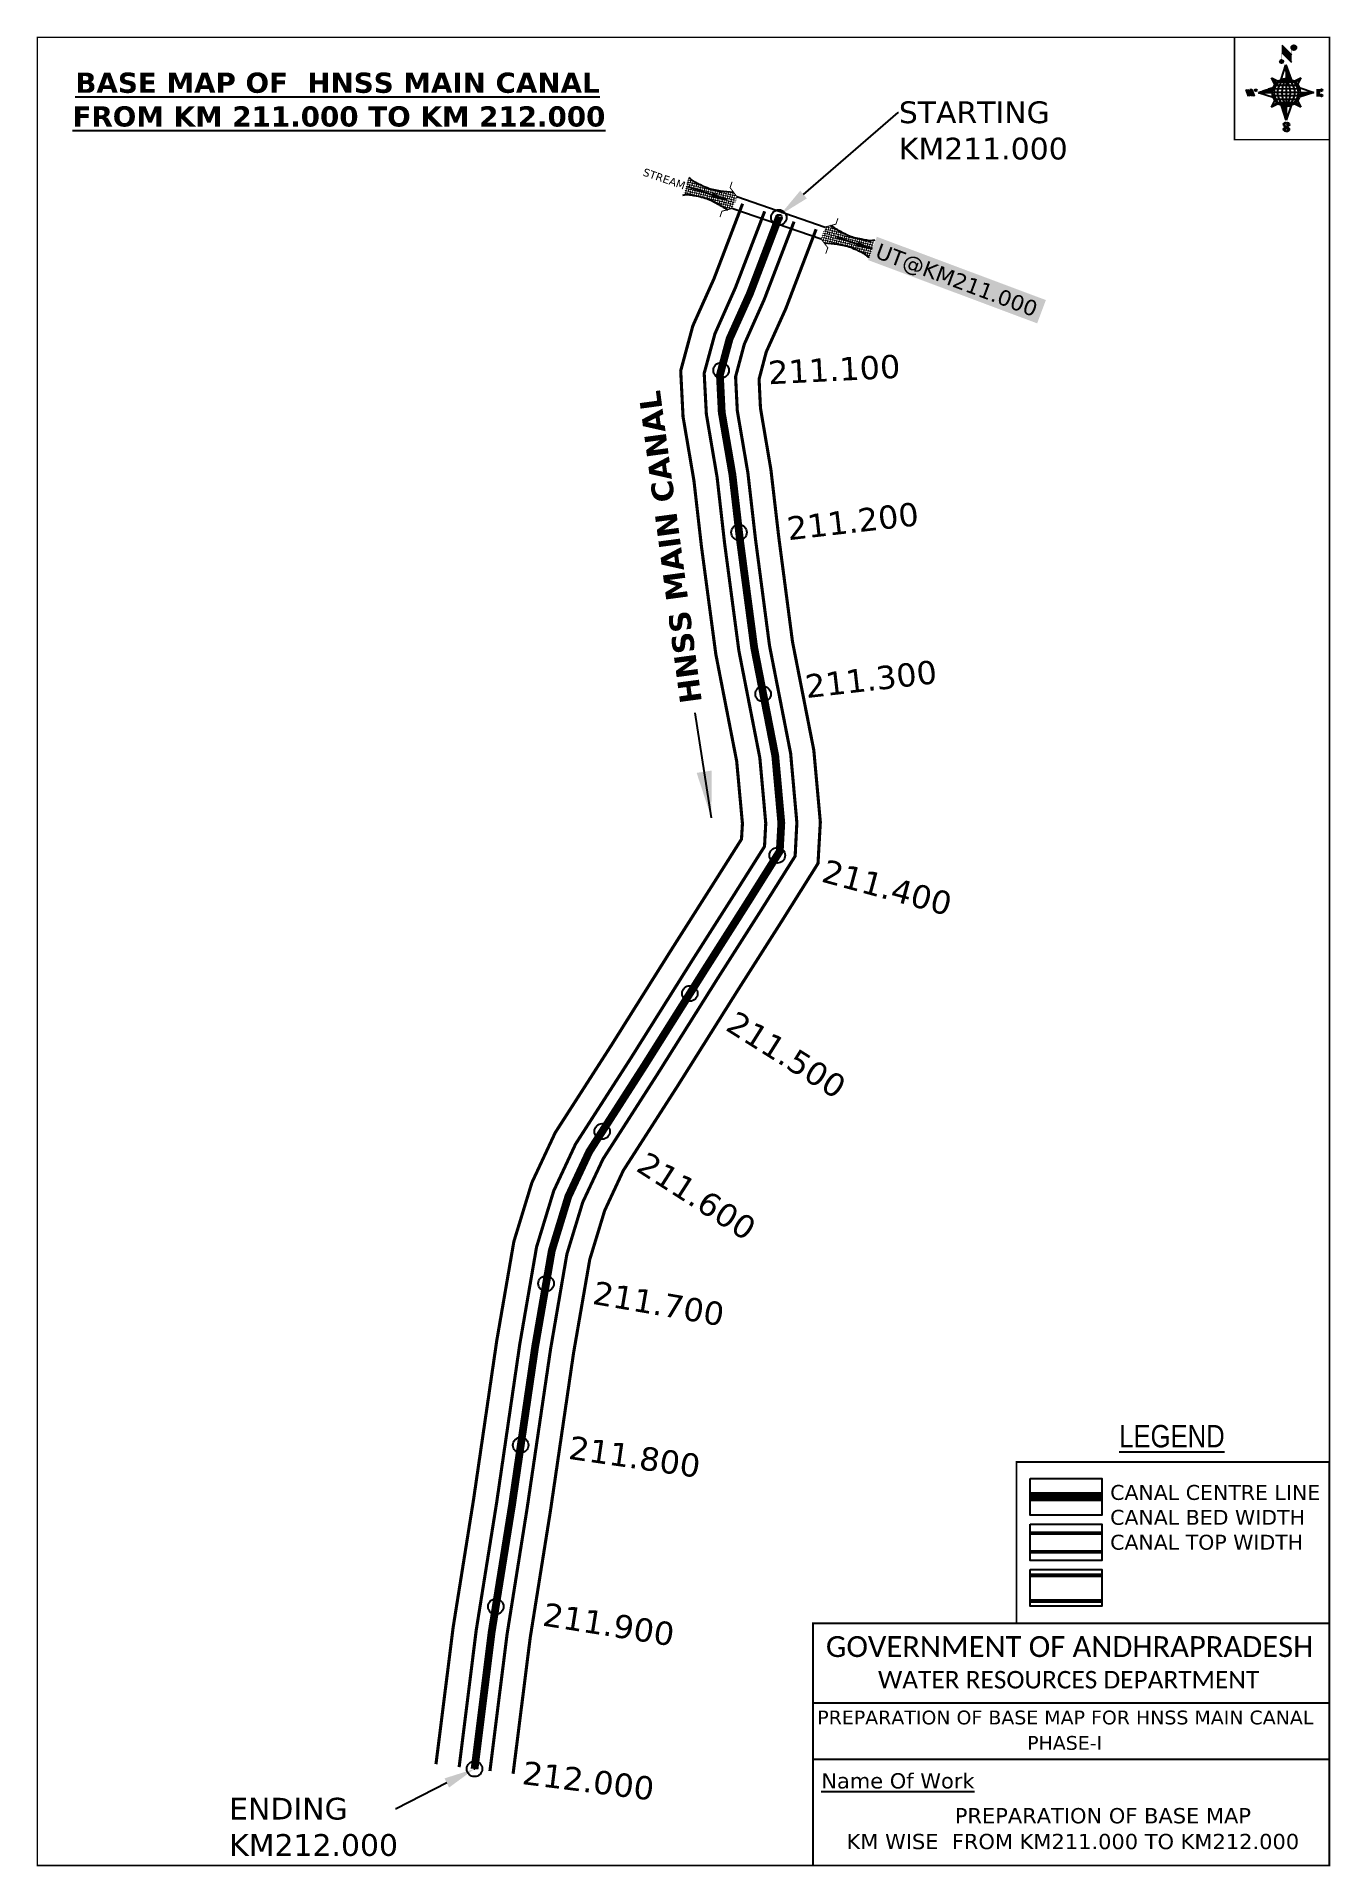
# Model space of a CAD drawing. Header units: inches. Extents: x 741671 to 742503, y 1633133 to 1634309.
import ezdxf
from ezdxf import colors
from ezdxf.entities.mleader import LeaderData, LeaderLine
from ezdxf.enums import TextEntityAlignment as Align
from ezdxf.math import Vec2, Vec3

# ---------------------------------------------------------------- set-up
doc = ezdxf.new("R2010")
doc.units = ezdxf.units.IN
doc.header["$MEASUREMENT"] = 0
doc.header["$PDMODE"] = 32
doc.header["$PDSIZE"] = 10
doc.linetypes.add('HIDDEN2', pattern=[0.1875, 0.125, -0.0625])
for name, color, linetype in [('AQUADUCT', 1, 'Continuous'), ('bord', 1, 'Continuous'), ('CANAL1', 1, 'Continuous'), ('CSMark', 72, 'Continuous'), ('DCBMS', 232, 'Continuous'), ('PAGE', 7, 'Continuous'), ('STRUCTURE', 5, 'Continuous'), ('TEXT', 7, 'Continuous')]:
    doc.layers.add(name, color=color, linetype=linetype)
doc.styles.add('ARIALN', font='ARIALN_1.TTF')
doc.styles.get("Standard").update_dxf_attribs({"font": 'verdana_0.ttf'})
doc.dimstyles.get("Standard").update_dxf_attribs({"dimtxt": 0.18, "dimasz": 0.18, "dimexe": 0.18, "dimexo": 0.0625, "dimgap": 0.09, "dimtad": 0, "dimtih": 1, "dimtoh": 1, "dimdec": 4, "dimzin": 0, "dimdsep": 46, "dimtxsty": 'Standard', "dimcen": 0.09, "dimadec": 0, "dimazin": 0, "dimtfac": 1, "dimtdec": 4, "dimtofl": 0, "dimtmove": 0, "dimatfit": 3, "dimfxl": 0, "dimtolj": 1, "dimtzin": 0, "dimarcsym": 0})
pattern_1 = [(267.297113149, (-8720374.938, 50637915.138), (10.5367255337, -0.497431438), [])]
pattern_2 = [(357.297113149, (-8720374.938, 50637915.138), (0.497431438, 10.5367255337), [])]

# ---------------------------------------------------------------- blocks, each defined once
blk = doc.blocks.new('*X16')
at = {"color": 0, "linetype": 'Continuous'}
for p, q in [((6321.6, 240.5), (6322.3, 241.2)), ((6321.6, 240.3), (6322.3, 241)), ((6321.6, 240.1), (6322.3, 240.8)), ((6321.6, 239.9), (6322.4, 240.7)), ((6321.6, 239.8), (6322.4, 240.6)), ((6321.6, 239.6), (6322.5, 240.5)), ((6321.6, 239.4), (6322.5, 240.3)), ((6321.6, 239.2), (6322.6, 240.2)), ((6321.7, 239.1), (6322.6, 240.1)), ((6321.8, 240.8), (6322.4, 241.4)), ((6321.8, 239), (6322.7, 240)), ((6321.8, 239), (6322.8, 239.9)), ((6321.9, 238.9), (6322.9, 239.8)), ((6322, 238.8), (6323, 239.7)), ((6322.1, 241.3), (6322.4, 241.6)), ((6322.1, 238.7), (6323.1, 239.6)), ((6322.2, 238.6), (6323.1, 239.6)), ((6322.3, 238.5), (6323.2, 239.5)), ((6322.4, 238.5), (6323.3, 239.4)), ((6322.5, 238.4), (6323.4, 239.3)), ((6322.7, 238.4), (6323.6, 239.3)), ((6322.8, 238.3), (6323.7, 239.2)), ((6322.9, 238.3), (6323.8, 239.1)), ((6323.1, 238.2), (6323.9, 239.1)), ((6323.2, 238.2), (6324, 239)), ((6323.3, 238.2), (6324.2, 239)), ((6323.5, 238.1), (6324.3, 238.9)), ((6323.7, 238.1), (6324.4, 238.9)), ((6323.8, 238.1), (6324.6, 238.8)), ((6324.1, 238.2), (6324.7, 238.8)), ((6324.3, 238.3), (6324.9, 238.8)), ((6324.6, 238.3), (6325.1, 238.8)), ((6324.8, 238.4), (6325.2, 238.8)), ((6325.1, 238.5), (6325.4, 238.8)), ((6325.4, 238.6), (6325.6, 238.8))]:
    blk.add_line(p, q, dxfattribs=at)
blk = doc.blocks.new('*X15')
at = {"color": 0, "linetype": 'Continuous'}
for p, q in [((6324.4, 240.3), (6324.5, 240.4)), ((6324.6, 240.3), (6324.8, 240.5)), ((6324.7, 240.2), (6325, 240.5)), ((6324.8, 240.2), (6325.2, 240.6)), ((6325, 240.1), (6325.5, 240.6)), ((6325.1, 240.1), (6325.6, 240.6)), ((6325.2, 240), (6325.8, 240.6)), ((6325.3, 240), (6326, 240.6)), ((6325.4, 239.9), (6326.1, 240.6)), ((6325.5, 239.8), (6326.2, 240.5)), ((6325.6, 239.8), (6326.3, 240.5)), ((6325.7, 239.7), (6326.5, 240.4)), ((6325.9, 239.6), (6326.6, 240.3)), ((6326, 239.5), (6326.7, 240.3)), ((6326, 239.4), (6326.8, 240.2)), ((6326.1, 239.3), (6327, 240.2)), ((6326.2, 239.3), (6327.1, 240.1)), ((6326.3, 239.2), (6327.1, 240)), ((6326.4, 239.1), (6327.2, 239.9)), ((6326.5, 239), (6327.3, 239.8)), ((6326.5, 238.9), (6327.4, 239.7)), ((6326.6, 238.8), (6327.5, 239.6)), ((6326.7, 238.7), (6327.5, 239.5)), ((6326.8, 238.6), (6327.6, 239.4)), ((6326.8, 238.5), (6327.7, 239.3)), ((6326.8, 236.5), (6327.4, 237)), ((6326.9, 238.3), (6327.8, 239.2)), ((6326.9, 238.2), (6327.9, 239.1)), ((6326.9, 236.8), (6327.6, 237.4)), ((6327, 238.1), (6327.8, 239)), ((6327, 237.9), (6327.8, 238.8)), ((6327, 237.8), (6327.8, 238.6)), ((6327, 237.6), (6327.8, 238.4)), ((6327, 237.4), (6327.8, 238.2)), ((6327, 237.3), (6327.8, 238)), ((6327, 237.1), (6327.8, 237.9))]:
    blk.add_line(p, q, dxfattribs=at)
blk = doc.blocks.new('H')
at = {"layer": 'bord', "extrusion": (0.000427885, 0.004792, 0.999988)}
h = blk.add_hatch(dxfattribs=at)
h.set_pattern_fill('LINE', color=8, scale=84.387686, angle=-2.7029, style=0)
h.set_pattern_definition(pattern_2)
h.paths.add_polyline_path([(-492, 786, -0.090992), (-448, 775), (-486, 912)])
h = blk.add_hatch(dxfattribs=at)
h.set_pattern_fill('LINE', color=8, scale=84.387686, angle=-92.7029, style=0)
h.set_pattern_definition(pattern_1)
h.paths.add_polyline_path([(-625, 665, -0.090992), (-615, 710), (-751, 671)])
h = blk.add_hatch(dxfattribs=at)
h.set_pattern_fill('LINE', color=8, scale=84.387686, angle=-2.7029, style=0)
h.set_pattern_definition(pattern_2)
h.paths.add_polyline_path([(-504, 533, -0.090992), (-549, 543), (-510, 406)])
h = blk.add_hatch(dxfattribs=at)
h.set_pattern_fill('LINE', color=8, scale=84.387686, angle=-92.7029, style=0)
h.set_pattern_definition(pattern_1)
h.paths.add_polyline_path([(-246, 647), (-372, 653, -0.090992), (-382, 609)])
for p, q in [((-519, 1020, -1217), (-435, 927, -1216)), ((-516, 1087, -1217), (-432, 994, -1217)), ((-538, 774, -1216), (-487, 906, -1216)), ((-487, 906, -1216), (-493, 780, -1216)), ((-487, 906, -1216), (-448, 769, -1216)), ((-865, 701, -1215), (-847, 638, -1215)), ((-847, 700, -1215), (-829, 637, -1215)), ((-829, 699, -1215), (-811, 636, -1215)), ((-829, 699, -1215), (-811, 698, -1215)), ((-811, 698, -1215), (-794, 635, -1215)), ((-752, 665, -1215), (-615, 704, -1215)), ((-627, 794, -1216), (-567, 760, -1216)), ((-627, 794, -1216), (-584, 747, -1215)), ((-599, 731, -1215), (-627, 794, -1216)), ((-421, 753, -1216), (-359, 781, -1216)), ((-359, 781, -1216), (-405, 739, -1216)), ((-359, 781, -1216), (-392, 721, -1215)), ((-379, 693, -1215), (-246, 641, -1215)), ((-213, 669, -1215), (-217, 601, -1215)), ((-752, 665, -1215), (-625, 659, -1215)), ((-619, 614, -1215), (-752, 665, -1215)), ((-639, 526, -1214), (-606, 585, -1215)), ((-639, 526, -1214), (-593, 568, -1215)), ((-577, 553, -1215), (-639, 526, -1214)), ((-511, 400, -1214), (-549, 537, -1214)), ((-460, 533, -1215), (-511, 400, -1214)), ((-505, 527, -1214), (-511, 400, -1214)), ((-371, 513, -1214), (-431, 546, -1215)), ((-371, 513, -1214), (-414, 560, -1215)), ((-399, 576, -1215), (-371, 513, -1214)), ((-246, 641, -1215), (-383, 603, -1215)), ((-373, 647, -1215), (-246, 641, -1215)), ((-197, 600, -1215), (-194, 668, -1215))]:
    blk.add_line(p, q, dxfattribs=at)
at = {"layer": 'bord', "color": 8, "linetype": 'ByBlock', "extrusion": (0.000427885, 0.004792, 0.999988)}
for p, q in [((-375, 679, -1215), (-620, 691, -1215)), ((-386, 711, -1215), (-605, 722, -1215)), ((-411, 744, -1216), (-578, 752, -1216)), ((-493, 780, -1216), (-505, 527, -1214)), ((-373, 647, -1215), (-625, 659, -1215)), ((-378, 616, -1215), (-623, 628, -1215)), ((-392, 585, -1215), (-611, 595, -1215)), ((-420, 555, -1215), (-587, 562, -1215))]:
    blk.add_line(p, q, dxfattribs=at)
at = {"layer": 'bord', "extrusion": (0.000427885, 0.004792, 0.999988), "elevation": -1212}
for points, const_width in [([(-522, 960), (-516, 1093)], 1.61), ([(-434, 933), (-428, 1066)], 1.61), ([(-870, 707), (-846, 706)], 0.642), ([(-829, 643), (-821, 678)], 0.642), ([(-793, 641), (-782, 694)], 0.642), ([(-223, 676), (-174, 673)], 0.706), ([(-829, 643), (-855, 644)], 0.642), ([(-811, 642), (-784, 641)], 0.642), ([(-177, 605), (-226, 607)], 0.706), ([(-195, 645), (-185, 644)], 0.706)]:
    blk.add_lwpolyline(points, dxfattribs=dict(at, const_width=const_width))
for points, const_width in [([(-414, 1073, 1), (-398, 1058, 1)], 22.3), ([(-530, 950, 1), (-520, 939, 1)], 14.8), ([(-776, 697, 1), (-769, 690, 1)], 8.9), ([(-180, 618, 1), (-173, 611, 1)], 9.79), ([(-178, 667, 1), (-171, 660, 1)], 9.79), ([(-490, 362, 1), (-498, 369, 1)], 11.1), ([(-525, 322, 1), (-533, 329, 1)], 11.1)]:
    blk.add_lwpolyline(points, format="xyb", close=True, dxfattribs=dict(at, const_width=const_width))
for points in [[(-537, 317), (-531, 310), (-520, 307), (-505, 307), (-494, 310), (-486, 318), (-487, 326), (-491, 333), (-494, 336), (-503, 341), (-522, 347), (-530, 352), (-534, 355), (-537, 363), (-537, 373), (-530, 381), (-520, 384), (-504, 384), (-493, 380), (-487, 373)], [(-522, 348), (-526, 354), (-528, 361), (-528, 371), (-526, 375), (-521, 381), (-515, 384)], [(-505, 307), (-499, 312), (-497, 319), (-497, 327), (-501, 335), (-509, 343)]]:
    blk.add_lwpolyline(points, dxfattribs=at)
at = {"layer": 'bord', "extrusion": (0.000427885, 0.004792, 0.999988)}
for centre, radius in [((-406, 1065, -1212), 22.3), ((-525, 944, -1212), 14.8), ((-773, 694, -1212), 8.9), ((-498, 659, -1212), 127), ((-177, 615, -1212), 9.79), ((-174, 663, -1212), 9.79), ((-494, 365, -1212), 11.1), ((-529, 325, -1212), 11.1)]:
    blk.add_circle(centre, radius, dxfattribs=at)
at = {"layer": 'bord', "color": 8, "linetype": 'ByBlock', "extrusion": (0.000427885, 0.004792, 0.999988)}
for centre, radius, start, end in [((-482, 658, -1212), 128, 94.9254, 259.6691), ((-437, 656, -1212), 141, 113.2864, 241.308), ((-316, 651, -1212), 222, 142.5892, 212.0053), ((-560, 662, -1212), 141, 293.2864, 61.308), ((-681, 668, -1212), 222, 322.5892, 32.0053), ((-515, 660, -1212), 128, 274.9254, 79.6691)]:
    blk.add_arc(centre, radius, start, end, dxfattribs=at)
at = {"layer": 'bord', "extrusion": (0.000427885, 0.004792, 0.999988)}
for points in [[(-516, 1093, -1212), (-431, 1000, -1212), (-519, 1026, -1212), (-434, 933, -1212)], [(-864, 707, -1212), (-846, 706, -1212), (-846, 644, -1212), (-829, 643, -1212)], [(-829, 705, -1212), (-811, 704, -1212), (-811, 642, -1212), (-793, 641, -1212)], [(-193, 674, -1212), (-197, 606, -1212), (-213, 675, -1212), (-216, 607, -1212)]]:
    blk.add_solid(points, dxfattribs=at)
at = {"layer": 'bord', "extrusion": (0.000427885, 0.004792, 0.999988), "xscale": 7.977342409717546, "yscale": 7.977342408231451, "zscale": 7.977342408476333, "rotation": 138.0840426661453}
for name, p in [('*X15', (38301, -31929, -1212)), ('*X16', (38314, -31951, -1212))]:
    blk.add_blockref(name, p, dxfattribs=at)
blk = doc.blocks.new('UT')
at = {"layer": 'STRUCTURE'}
h = blk.add_hatch(dxfattribs=at)
h.set_pattern_fill('DASH', color=150, scale=8, angle=-39.6278, style=0)
h.set_pattern_definition([(320.372247933, (-4370.464, -6260.8811), (1.40800153113, 0.132407282), [1, -1])])
h.paths.add_polyline_path([(765163, 1700681.9), (765165.6, 1700680.6), (765167.2, 1700680.3), (765169.1, 1700680), (765172.4, 1700679.6), (765176.4, 1700679.3), (765179.5, 1700679.5), (765183.1, 1700679.9), (765187.7, 1700680.9), (765188.9, 1700681.2), (765193.1, 1700682.2), (765196.1, 1700680.2), (765196.1, 1700672.2), (765193.1, 1700670.2), (765190.5, 1700670.8), (765188.1, 1700671.3), (765185.5, 1700671.8), (765183.6, 1700672.1), (765181, 1700672.5), (765180.3, 1700672.5), (765178.5, 1700672.6), (765176.7, 1700672.6), (765174.6, 1700672.5), (765172.5, 1700672.3), (765170.4, 1700672), (765168.5, 1700671.7), (765166.1, 1700671.2), (765165, 1700670.8), (765163, 1700669.7)])
h.paths.add_polyline_path([(765259.1, 1700682.2), (765256.1, 1700680.2), (765256.1, 1700672.2), (765259.1, 1700670.2), (765261.9, 1700671), (765264.4, 1700671.6), (765266.4, 1700672), (765269.1, 1700672.5), (765272.7, 1700673), (765276.1, 1700673.1), (765278.6, 1700672.9), (765281.2, 1700672.7), (765283.9, 1700672.3), (765286.4, 1700671.9), (765288, 1700671.3), (765289.2, 1700670.6), (765289.1, 1700682.7), (765287.6, 1700681.8), (765285.7, 1700681.2), (765283, 1700680.7), (765281.2, 1700680.4), (765276.7, 1700679.9), (765272.7, 1700679.9), (765268.7, 1700680.3), (765264.8, 1700681), (765261.2, 1700681.7)])
at = {"layer": 'STRUCTURE', "color": 150, "const_width": 0.628}
for points in [[(765190.1, 1700688.2), (765190.1, 1700684.2), (765196.1, 1700680.2), (765256.1, 1700680.2), (765262.1, 1700684.2), (765262.1, 1700688.2)], [(765190.1, 1700664.2), (765190.1, 1700668.2), (765196.1, 1700672.2), (765256.1, 1700672.2), (765262.1, 1700668.2), (765262.1, 1700664.2)]]:
    blk.add_lwpolyline(points, dxfattribs=at)
at = {"layer": 'STRUCTURE', "color": 150}
for points in [[(765196.1, 1700680.2), (765256.1, 1700680.2)], [(765196.1, 1700672.2), (765256.1, 1700672.2)], [(765196.1, 1700672.2), (765256.1, 1700672.2)]]:
    blk.add_lwpolyline(points, dxfattribs=at)
at = {"layer": 'STRUCTURE', "color": 0}
blk.add_circle((765226.1, 1700676.2), 1.89, dxfattribs=at)
at = {"layer": 'STRUCTURE', "color": 150}
for points in [[(765163, 1700681.9), (765164.4, 1700681.1), (765167.9, 1700680.2), (765171.2, 1700679.8), (765176.1, 1700679.4), (765184.7, 1700680.3), (765193.1, 1700682.2)], [(765289.1, 1700682.7), (765287.8, 1700681.9), (765284.3, 1700680.9), (765280.9, 1700680.4), (765276.1, 1700679.8), (765267.4, 1700680.5), (765259.1, 1700682.2)], [(765163, 1700669.7), (765164.3, 1700670.6), (765167.8, 1700671.6), (765171.2, 1700672.1), (765176, 1700672.6), (765184.7, 1700672), (765193.1, 1700670.2)], [(765289.2, 1700670.6), (765287.8, 1700671.4), (765284.2, 1700672.3), (765280.9, 1700672.7), (765276.1, 1700673.1), (765267.4, 1700672.2), (765259.1, 1700670.2)]]:
    blk.add_spline(points, degree=3, dxfattribs=at)
at = {"layer": 'STRUCTURE', "color": 0}
blk.add_text('STREAM', height=5, dxfattribs=at).set_placement((765148.2, 1700675.8), align=Align.MIDDLE_CENTER)
for points in [[(765190.9, 1700676), (765164.2, 1700675.8)], [(765289.3, 1700676.7), (765265.4, 1700676.4)]]:
    blk.add_leader(points, dimstyle='Standard', override={"dimasz": 10, "dimgap": 0.09, "dimtad": 0}, dxfattribs=at)

msp = doc.modelspace()

# ---------------------------------------------------------------- linework, layer by layer
at = {"color": 3}
for p in [(742111.5, 1634094.8), (742123, 1633990.6), (742138.5, 1633886.7), (742147.6, 1633783), (742091.4, 1633694.2), (742035, 1633605.5), (741998.9, 1633507.7), (741982.6, 1633403.8), (741966.6, 1633300), (741952.9, 1633195.7)]:
    msp.add_point(p, dxfattribs=at)
at = {"layer": 'CANAL1', "color": 200, "const_width": 2}
for points in [[(742125.3, 1634201.9), (742106.9, 1634153.7), (742093.3, 1634123.4), (742085.5, 1634094.5), (742087, 1634065), (742094, 1634023.9), (742098.8, 1633981.9), (742108.1, 1633912.2), (742121.5, 1633843.5), (742125.2, 1633803.4), (742124.6, 1633793.4), (742107.2, 1633765.9), (742079.8, 1633722.8), (742041.1, 1633661.2), (742004.8, 1633604.7), (741989.8, 1633572.6), (741978.2, 1633534.7), (741967.2, 1633471), (741952.3, 1633369), (741939.2, 1633287), (741928.1, 1633198.7)], [(742172.6, 1634185.5), (742172, 1634184), (742153.1, 1634134.5), (742140.5, 1634106.6), (742135.9, 1634089.1), (742136.8, 1634070.5), (742143.5, 1634031), (742148.5, 1633988.1), (742157.4, 1633920.3), (742171.1, 1633850.6), (742175.3, 1633804.3), (742173.8, 1633777.8), (742149.5, 1633739.1), (742122.1, 1633696.1), (742083.3, 1633634.4), (742048.6, 1633580.4), (742036.6, 1633554.6), (742027, 1633523.1), (742016.6, 1633463.1), (742001.7, 1633361.4), (741988.7, 1633279.9), (741977.7, 1633192.5)]]:
    msp.add_lwpolyline(points, dxfattribs=at)
at = {"layer": 'CANAL1', "color": 5, "const_width": 2}
for points in [[(742139.5, 1634197), (742120.7, 1634148), (742107.5, 1634118.3), (742100.6, 1634092.9), (742102, 1634066.6), (742108.9, 1634026.1), (742113.7, 1633983.8), (742122.9, 1633914.6), (742136.4, 1633845.6), (742140.2, 1633803.6), (742139.4, 1633788.7), (742119.9, 1633757.8), (742092.5, 1633714.8), (742053.8, 1633653.2), (742017.9, 1633597.4), (742003.8, 1633567.2), (741992.8, 1633531.2), (741982, 1633468.7), (741967.1, 1633366.7), (741954, 1633284.9), (741943, 1633196.8)], [(741962.8, 1633194.3), (741973.8, 1633282), (741986.8, 1633363.7), (742001.8, 1633465.5), (742012.3, 1633526.6), (742022.5, 1633560), (742035.5, 1633587.7), (742070.6, 1633642.4), (742109.4, 1633704.1), (742136.8, 1633747.1), (742159.1, 1633782.5), (742160.2, 1633804), (742156.2, 1633848.5), (742142.6, 1633917.9), (742133.6, 1633986.2), (742128.7, 1634028.9), (742121.9, 1634068.8), (742120.8, 1634090.7), (742126.4, 1634111.6), (742139.2, 1634140.3), (742158.4, 1634190.4)]]:
    msp.add_lwpolyline(points, dxfattribs=at)
at = {"layer": 'CANAL1', "color": 1, "linetype": 'HIDDEN2', "ltscale": 100, "const_width": 5}
msp.add_lwpolyline([(742148.9, 1634193.7), (742148.6, 1634193), (742130, 1634144.1), (742116.9, 1634115), (742110.7, 1634091.8), (742111.9, 1634067.7), (742118.8, 1634027.5), (742123.7, 1633985), (742132.8, 1633916.3), (742146.3, 1633847.1), (742150.2, 1633803.8), (742149.2, 1633785.6), (742128.4, 1633752.5), (742101, 1633709.4), (742062.2, 1633647.8), (742026.7, 1633592.5), (742013.2, 1633563.6), (742002.6, 1633528.9), (741991.9, 1633467.1), (741977, 1633365.2), (741963.9, 1633283.5), (741952.9, 1633195.6)], dxfattribs=at)
at = {"layer": 'CANAL1', "color": 1, "linetype": 'HIDDEN2', "ltscale": 100, "const_width": 6, "elevation": -0.4}
msp.add_lwpolyline([(742356.3, 1633370.6), (742310.3, 1633370.6)], dxfattribs=at)
at = {"layer": 'CANAL1', "color": 5, "const_width": 2.4, "elevation": -0.4}
for points in [[(742356.3, 1633347.3), (742310.3, 1633347.3)], [(742356.3, 1633335.3), (742310.3, 1633335.3)]]:
    msp.add_lwpolyline(points, dxfattribs=at)
at = {"layer": 'CANAL1', "color": 200, "const_width": 2.4, "elevation": -0.4}
for points in [[(742356.3, 1633320.1), (742310.3, 1633320.1)], [(742356.3, 1633303.6), (742310.3, 1633303.6)]]:
    msp.add_lwpolyline(points, dxfattribs=at)
at = {"layer": 'PAGE', "const_width": 1}
msp.add_lwpolyline([(741671.7, 1634308.9), (741671.7, 1633133.6), (742502.7, 1633133.6), (742502.7, 1634308.9), (741671.7, 1634308.9)], dxfattribs=at)
at = {"layer": 'PAGE'}
for points, const_width in [([(742502.7, 1634308.9), (742441.7, 1634308.9), (742441.7, 1634243.1), (742502.7, 1634243.1)], 1), ([(742502.7, 1633289.2), (742301.5, 1633289.2), (742301.5, 1633393), (742502.7, 1633393)], 1.2), ([(742170.6, 1633289.2), (742502.7, 1633289.2), (742502.7, 1633133.6), (742170.6, 1633133.6)], 1.2)]:
    msp.add_lwpolyline(points, close=True, dxfattribs=dict(at, const_width=const_width))
at = {"layer": 'PAGE', "elevation": -0.4}
for points in [[(742310.3, 1633382.4), (742356.3, 1633382.4), (742356.3, 1633358.8), (742310.3, 1633358.8)], [(742310.3, 1633353.1), (742356.3, 1633353.1), (742356.3, 1633329.6), (742310.3, 1633329.6)], [(742310.3, 1633323.8), (742356.3, 1633323.8), (742356.3, 1633300.3), (742310.3, 1633300.3)]]:
    msp.add_lwpolyline(points, close=True, dxfattribs=at)
at = {"layer": 'PAGE'}
for points in [[(742170.6, 1633238.2), (742502.7, 1633238.2)], [(742170.6, 1633201.9), (742502.7, 1633201.9)]]:
    msp.add_lwpolyline(points, dxfattribs=at)
at = {"layer": 'STRUCTURE', "color": 0}
msp.add_point((742148.6, 1634193), dxfattribs=at)

# ---------------------------------------------------------------- block references
at = {"layer": 'AQUADUCT', "color": 1, "xscale": 0.0703495379661093, "yscale": 0.07034953800030053, "zscale": 0.07034953795990817, "rotation": 3.078330607406165}
msp.add_blockref('H', (742512.4, 1634229.4, 85.4), dxfattribs=at)
at = {"layer": 'STRUCTURE', "color": 0, "rotation": 340.9709939330593}
msp.add_blockref('UT', (-535760.6, 275952), dxfattribs=at)

# ---------------------------------------------------------------- texts
at = {"layer": 'CANAL1', "insert": (742085.4, 1633878.9), "char_height": 14, "width": 205.129, "attachment_point": 1, "rotation": 97.6593}
msp.add_mtext('\\pi0.96322;{\\fVerdana|b1|i0|c0|p34;HNSS MAIN CANAL}', dxfattribs=at)
at = {"layer": 'CSMark', "color": 1}
for s, rotation, p in [('211.100', 2.8466, (742141.7, 1634093.3)), ('211.200', 6.5585, (742153.9, 1633993)), ('211.300', 6.5585, (742165.6, 1633891.5)), ('211.400', 344.8245, (742177.2, 1633773.5)), ('211.500', 327.8238, (742117.5, 1633677.5)), ('211.600', 327.2885, (742060, 1633587)), ('211.700', 350.1738, (742029.4, 1633502.1)), ('211.800', 351.6695, (742013.8, 1633402.5)), ('211.900', 350.9448, (741997.2, 1633295.3)), ('212.000', 352.8261, (741983.9, 1633193.4))]:
    msp.add_text(s, height=15, rotation=rotation, dxfattribs=at).set_placement(p, align=Align.MIDDLE_LEFT)
at = {"layer": 'PAGE', "extrusion": (0.000201441, 0.004807, 0.999988), "style": 'ARIALN'}
msp.add_text('%%ULEGEND', height=14.4, rotation=359.9999, dxfattribs=at).set_placement((742401.4, 1633390, 8001.1), align=Align.MIDDLE)
at = {"layer": 'PAGE', "extrusion": (0.000201441, 0.004807, 0.999988)}
for s, height, p in [('PREPARATION OF BASE MAP FOR HNSS MAIN CANAL', 8.878, (742173.3, 1633204.7, 8000.1)), ('%%UName Of Work', 9.822, (742175.9, 1633163.5, 7998.8))]:
    msp.add_text(s, height=height, rotation=359.9999, dxfattribs=at).set_placement(p)
for s, height, p in [('PHASE-I', 8.88, (742332.4, 1633192.8, 8000.1)), ('PREPARATION OF BASE MAP', 9.822, (742357, 1633146, 7998.9)), ('KM WISE  FROM KM211.000 TO KM212.000', 9.822, (742337.7, 1633129.4, 7998.9))]:
    msp.add_text(s, height=height, rotation=359.9999, dxfattribs=at).set_placement(p, align=Align.MIDDLE_CENTER)
at = {"layer": 'PAGE', "extrusion": (0.000201441, 0.004807, 0.999988), "attachment_point": 1, "text_direction": (1, -1e-06, -0.000201)}
for s, insert, char_height, width in [('CANAL CENTRE LINE CANAL BED WIDTH {\\H2.3741x; }CANAL TOP WIDTH{\\H1.9188x; }', (742361.7, 1633378.2, -0.4), 9.6, 168.926), ('\\pi3.5885;{\\fCalibri|b0|i0|c0|p34;\\H1.3333x;GOVERNMENT OF ANDHRAPRADESH\\P\\pi37.073;\\H0.83998x;WATER RESOURCES DEPARTMENT}', (742175.3, 1633281, -1.3), 10.059, 321.276)]:
    msp.add_mtext(s, dxfattribs=dict(at, insert=insert, char_height=char_height, width=width))
at = {"layer": 'STRUCTURE', "color": 5, "insert": (742213.4, 1634176.8), "char_height": 10, "width": 110.08, "attachment_point": 1, "rotation": 339.4816, "bg_fill": 1, "box_fill_scale": 1.3, "bg_fill_color": 7, "bg_fill_true_color": 16777215, "bg_fill_transparency": 4390977}
msp.add_mtext('UT@KM211.000', dxfattribs=at)
at = {"layer": 'TEXT', "color": 1, "insert": (741674.4, 1634286.2), "char_height": 13, "width": 379.826, "attachment_point": 1}
msp.add_mtext('\\pi21.755;{\\fVerdana|b1|i0|c0|p34;\\LBASE MAP OF  HNSS MAIN CANAL \\P\\pi19.913;FROM KM 211.000 TO KM 212.000}', dxfattribs=at)

# ---------------------------------------------------------------- leaders
at = {"layer": 'CANAL1'}
msp.add_leader([(742105.2, 1633807.1), (742094.8, 1633874.6)], dimstyle='Standard', override={"dimasz": 30, "dimgap": 0.09, "dimtad": 0}, dxfattribs=at)
at = {"layer": 'DCBMS', "color": 5}
ml = msp.add_multileader_mtext('Standard', dxfattribs=at)
ml.set_content('STARTING\\PKM211.000', color=5)
ml.set_leader_properties()
ml.build(insert=Vec2(0, 0))
ml.multileader.update_dxf_attribs({"dogleg_length": 0.36, "arrow_head_size": 20})
ctx = ml.context
ctx.base_point, ctx.char_height, ctx.arrow_head_size, ctx.landing_gap_size, ctx.plane_origin = Vec3(742225.7, 1634260.6), 14, 20, 0.09, Vec3(742372.7, 1634324.9)
notes = []
notes.append((ctx, [(1, (1, 1, 0), (742225.3, 1634260.6), (1, 0), 0.36, [(0, [(742149.4, 1634194.7)], 0, [])])]))
ctx.mtext.insert, ctx.mtext.flow_direction = Vec3(742225.8, 1634267.7), 5
ml = msp.add_multileader_mtext('Standard', dxfattribs=at)
ml.set_content('ENDING \\PKM212.000', color=5)
ml.set_leader_properties()
ml.build(insert=Vec2(0, 0))
ml.multileader.update_dxf_attribs({"dogleg_length": 0.36, "arrow_head_size": 20})
ctx = ml.context
ctx.base_point, ctx.char_height, ctx.arrow_head_size, ctx.landing_gap_size, ctx.plane_origin = Vec3(741795, 1633170), 14, 20, 0.09, Vec3(741938.3, 1633091.7)
notes.append((ctx, [(0, (1, 1, 0), (741902.4, 1633170), (-1, 0), 0.36, [(0, [(741952.9, 1633195.7)], 0, [])])]))
ctx.mtext.insert, ctx.mtext.width, ctx.mtext.flow_direction = Vec3(741795.1, 1633177.1), 108.896, 5
for ctx, leaders in notes:
    for number, flags, end, landing, length, lines in leaders:
        leader = LeaderData()
        leader.index, (leader.has_last_leader_line, leader.has_dogleg_vector, leader.attachment_direction) = number, flags
        leader.last_leader_point, leader.dogleg_vector, leader.dogleg_length = Vec3(end), Vec3(landing), length
        for number, points, colour, breaks in lines:
            line = LeaderLine()
            line.index, line.vertices, line.color, line.breaks = number, Vec3.list(points), colors.encode_raw_color(colour), breaks
            leader.lines.append(line)
        ctx.leaders.append(leader)

doc.saveas('drawing.dxf')
